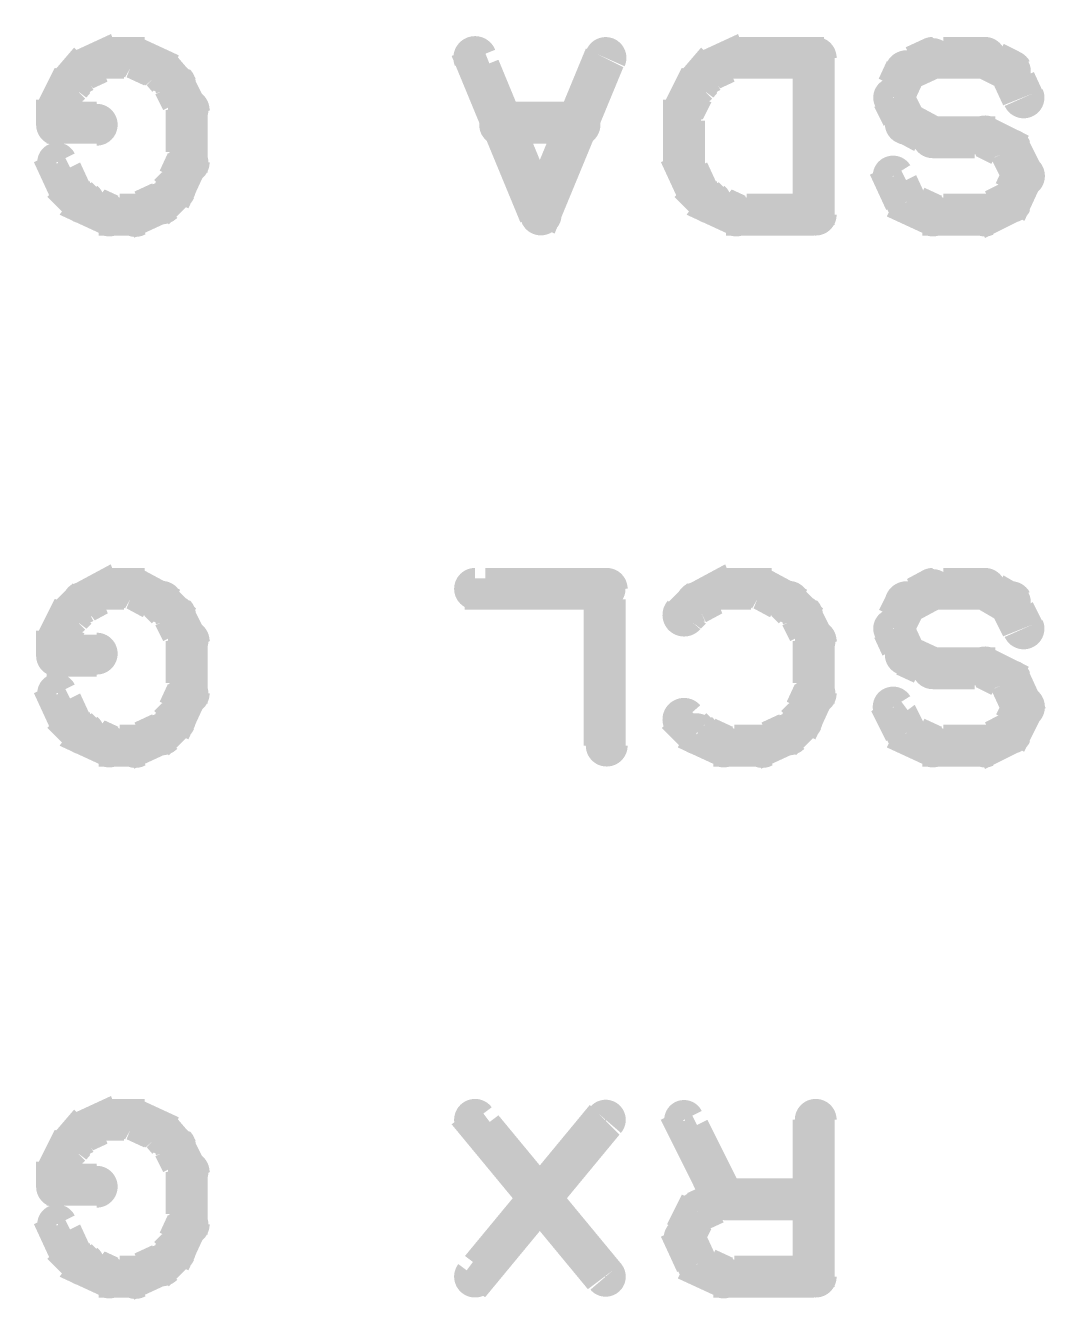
# Model space of a CAD drawing. Extents: x -1.7 to 62.6, y -2.2 to 33.2.
# Drawn here: x 34.61 to 39.54, y 8.43 to 14.57 of the extents above; entities that cross this region are included whole.
import ezdxf

# ---------------------------------------------------------------- set-up
doc = ezdxf.new("R2010")
doc.units = 0
doc.layers.add('TOP_SILK', color=1, linetype='CONTINUOUS')

msp = doc.modelspace()

# ---------------------------------------------------------------- linework, layer by layer
at = {"layer": 'TOP_SILK', "color": 2}
for points in [[(34.86, 14.4, 0.1, 0.1, 1), (34.91, 14.31, 0, 0, 0), (34.88, 14.36, 0, 0, 0), (34.88, 14.36, 0.2, 0.2, 0), (35.01, 14.42, 0.2, 0.2, 0), (35.01, 14.42, 0, 0, 0), (35.01, 14.42, 0.1, 0.1, 0), (35.03, 14.37, 0.1, 0.1, 1), (34.99, 14.46, 0, 0, 0)], [(35.01, 14.47, 0.1, 0.1, 1), (35.01, 14.37, 0, 0, 0), (35.01, 14.42, 0, 0, 0), (35.01, 14.42, 0.2, 0.2, 0), (35.13, 14.42, 0.2, 0.2, 0), (35.13, 14.42, 0, 0, 0), (35.13, 14.42, 0.1, 0.1, 0), (35.13, 14.37, 0.1, 0.1, 1), (35.13, 14.47, 0, 0, 0)], [(35.16, 14.46, 0.1, 0.1, 1), (35.11, 14.37, 0, 0, 0), (35.13, 14.42, 0, 0, 0), (35.13, 14.42, 0.2, 0.2, 0), (35.26, 14.36, 0.2, 0.2, 0), (35.26, 14.36, 0, 0, 0), (35.26, 14.36, 0.1, 0.1, 0), (35.24, 14.31, 0.1, 0.1, 1), (35.28, 14.4, 0, 0, 0)], [(37.03, 13.65, 0.1, 0.1, 1), (37.12, 13.69, 0, 0, 0), (37.07, 13.67, 0, 0, 0), (37.07, 13.67, 0.2, 0.2, 0), (36.76, 14.42, 0.2, 0.2, 0), (36.76, 14.42, 0, 0, 0), (36.76, 14.42, 0.1, 0.1, 0), (36.81, 14.44, 0.1, 0.1, 1), (36.71, 14.4, 0, 0, 0)], [(37.43, 14.4, 0.1, 0.1, 1), (37.34, 14.44, 0, 0, 0), (37.38, 14.42, 0, 0, 0), (37.38, 14.42, 0.2, 0.2, 0), (37.07, 13.67, 0.2, 0.2, 0), (37.07, 13.67, 0, 0, 0), (37.07, 13.67, 0.1, 0.1, 0), (37.03, 13.69, 0.1, 0.1, 1), (37.12, 13.65, 0, 0, 0)], [(37.86, 14.4, 0.1, 0.1, 1), (37.91, 14.31, 0, 0, 0), (37.88, 14.36, 0, 0, 0), (37.88, 14.36, 0.2, 0.2, 0), (38.01, 14.42, 0.2, 0.2, 0), (38.01, 14.42, 0, 0, 0), (38.01, 14.42, 0.1, 0.1, 0), (38.03, 14.37, 0.1, 0.1, 1), (37.99, 14.46, 0, 0, 0)], [(38.01, 14.47, 0.1, 0.1, 1), (38.01, 14.37, 0, 0, 0), (38.01, 14.42, 0, 0, 0), (38.01, 14.42, 0.2, 0.2, 0), (38.38, 14.42, 0.2, 0.2, 0), (38.38, 14.42, 0, 0, 0), (38.38, 14.42, 0.1, 0.1, 0), (38.38, 14.37, 0.1, 0.1, 1), (38.38, 14.47, 0, 0, 0)], [(38.44, 14.42, 0.1, 0.1, 1), (38.34, 14.42, 0, 0, 0), (38.38, 14.42, 0, 0, 0), (38.38, 14.42, 0.2, 0.2, 0), (38.38, 13.67, 0.2, 0.2, 0), (38.38, 13.67, 0, 0, 0), (38.38, 13.67, 0.1, 0.1, 0), (38.34, 13.67, 0.1, 0.1, 1), (38.44, 13.67, 0, 0, 0)], [(38.97, 14.37, 0.1, 0.1, 1), (38.93, 14.46, 0, 0, 0), (38.95, 14.42, 0, 0, 0), (38.95, 14.42, 0.2, 0.2, 0), (38.82, 14.36, 0.2, 0.2, 0), (38.82, 14.36, 0, 0, 0), (38.82, 14.36, 0.1, 0.1, 0), (38.8, 14.4, 0.1, 0.1, 1), (38.84, 14.31, 0, 0, 0)], [(39.2, 14.37, 0.1, 0.1, 1), (39.2, 14.47, 0, 0, 0), (39.2, 14.42, 0, 0, 0), (39.2, 14.42, 0.2, 0.2, 0), (38.95, 14.42, 0.2, 0.2, 0), (38.95, 14.42, 0, 0, 0), (38.95, 14.42, 0.1, 0.1, 0), (38.95, 14.47, 0.1, 0.1, 1), (38.95, 14.37, 0, 0, 0)], [(39.3, 14.31, 0.1, 0.1, 1), (39.34, 14.4, 0, 0, 0), (39.32, 14.36, 0, 0, 0), (39.32, 14.36, 0.2, 0.2, 0), (39.2, 14.42, 0.2, 0.2, 0), (39.2, 14.42, 0, 0, 0), (39.2, 14.42, 0.1, 0.1, 0), (39.22, 14.46, 0.1, 0.1, 1), (39.18, 14.37, 0, 0, 0)], [(34.79, 14.33, 0.1, 0.1, 1), (34.86, 14.26, 0, 0, 0), (34.82, 14.29, 0, 0, 0), (34.82, 14.29, 0.2, 0.2, 0), (34.88, 14.36, 0.2, 0.2, 0), (34.88, 14.36, 0, 0, 0), (34.88, 14.36, 0.1, 0.1, 0), (34.92, 14.32, 0.1, 0.1, 1), (34.85, 14.39, 0, 0, 0)], [(35.3, 14.39, 0.1, 0.1, 1), (35.22, 14.32, 0, 0, 0), (35.26, 14.36, 0, 0, 0), (35.26, 14.36, 0.2, 0.2, 0), (35.32, 14.29, 0.2, 0.2, 0), (35.32, 14.29, 0, 0, 0), (35.32, 14.29, 0.1, 0.1, 0), (35.29, 14.26, 0.1, 0.1, 1), (35.36, 14.33, 0, 0, 0)], [(37.79, 14.33, 0.1, 0.1, 1), (37.86, 14.26, 0, 0, 0), (37.82, 14.29, 0, 0, 0), (37.82, 14.29, 0.2, 0.2, 0), (37.88, 14.36, 0.2, 0.2, 0), (37.88, 14.36, 0, 0, 0), (37.88, 14.36, 0.1, 0.1, 0), (37.92, 14.32, 0.1, 0.1, 1), (37.85, 14.39, 0, 0, 0)], [(38.87, 14.33, 0.1, 0.1, 1), (38.78, 14.38, 0, 0, 0), (38.82, 14.36, 0, 0, 0), (38.82, 14.36, 0.2, 0.2, 0), (38.76, 14.23, 0.2, 0.2, 0), (38.76, 14.23, 0, 0, 0), (38.76, 14.23, 0.1, 0.1, 0), (38.72, 14.25, 0.1, 0.1, 1), (38.8, 14.21, 0, 0, 0)], [(39.34, 14.21, 0.1, 0.1, 1), (39.43, 14.25, 0, 0, 0), (39.38, 14.23, 0, 0, 0), (39.38, 14.23, 0.2, 0.2, 0), (39.32, 14.36, 0.2, 0.2, 0), (39.32, 14.36, 0, 0, 0), (39.32, 14.36, 0.1, 0.1, 0), (39.37, 14.38, 0.1, 0.1, 1), (39.28, 14.33, 0, 0, 0)], [(34.72, 14.19, 0.1, 0.1, 1), (34.8, 14.15, 0, 0, 0), (34.76, 14.17, 0, 0, 0), (34.76, 14.17, 0.2, 0.2, 0), (34.82, 14.29, 0.2, 0.2, 0), (34.82, 14.29, 0, 0, 0), (34.82, 14.29, 0.1, 0.1, 0), (34.87, 14.27, 0.1, 0.1, 1), (34.78, 14.31, 0, 0, 0)], [(35.37, 14.31, 0.1, 0.1, 1), (35.28, 14.27, 0, 0, 0), (35.32, 14.29, 0, 0, 0), (35.32, 14.29, 0.2, 0.2, 0), (35.38, 14.17, 0.2, 0.2, 0), (35.38, 14.17, 0, 0, 0), (35.38, 14.17, 0.1, 0.1, 0), (35.34, 14.15, 0.1, 0.1, 1), (35.43, 14.19, 0, 0, 0)], [(37.72, 14.19, 0.1, 0.1, 1), (37.8, 14.15, 0, 0, 0), (37.76, 14.17, 0, 0, 0), (37.76, 14.17, 0.2, 0.2, 0), (37.82, 14.29, 0.2, 0.2, 0), (37.82, 14.29, 0, 0, 0), (37.82, 14.29, 0.1, 0.1, 0), (37.87, 14.27, 0.1, 0.1, 1), (37.78, 14.31, 0, 0, 0)], [(38.8, 14.25, 0.1, 0.1, 1), (38.72, 14.21, 0, 0, 0), (38.76, 14.23, 0, 0, 0), (38.76, 14.23, 0.2, 0.2, 0), (38.82, 14.11, 0.2, 0.2, 0), (38.82, 14.11, 0, 0, 0), (38.82, 14.11, 0.1, 0.1, 0), (38.78, 14.08, 0.1, 0.1, 1), (38.87, 14.13, 0, 0, 0)], [(34.71, 14.11, 0.1, 0.1, 1), (34.81, 14.11, 0, 0, 0), (34.76, 14.11, 0, 0, 0), (34.76, 14.11, 0.2, 0.2, 0), (34.76, 14.17, 0.2, 0.2, 0), (34.76, 14.17, 0, 0, 0), (34.76, 14.17, 0.1, 0.1, 0), (34.81, 14.17, 0.1, 0.1, 1), (34.71, 14.17, 0, 0, 0)], [(35.44, 14.17, 0.1, 0.1, 1), (35.34, 14.17, 0, 0, 0), (35.38, 14.17, 0, 0, 0), (35.38, 14.17, 0.2, 0.2, 0), (35.38, 13.92, 0.2, 0.2, 0), (35.38, 13.92, 0, 0, 0), (35.38, 13.92, 0.1, 0.1, 0), (35.34, 13.92, 0.1, 0.1, 1), (35.44, 13.92, 0, 0, 0)], [(37.71, 13.92, 0.1, 0.1, 1), (37.81, 13.92, 0, 0, 0), (37.76, 13.92, 0, 0, 0), (37.76, 13.92, 0.2, 0.2, 0), (37.76, 14.17, 0.2, 0.2, 0), (37.76, 14.17, 0, 0, 0), (37.76, 14.17, 0.1, 0.1, 0), (37.81, 14.17, 0.1, 0.1, 1), (37.71, 14.17, 0, 0, 0)], [(34.95, 14.05, 0.1, 0.1, 1), (34.95, 14.15, 0, 0, 0), (34.95, 14.11, 0, 0, 0), (34.95, 14.11, 0.2, 0.2, 0), (34.76, 14.11, 0.2, 0.2, 0), (34.76, 14.11, 0, 0, 0), (34.76, 14.11, 0.1, 0.1, 0), (34.76, 14.15, 0.1, 0.1, 1), (34.76, 14.05, 0, 0, 0)], [(37.26, 14.05, 0.1, 0.1, 1), (37.26, 14.15, 0, 0, 0), (37.26, 14.11, 0, 0, 0), (37.26, 14.11, 0.2, 0.2, 0), (36.88, 14.11, 0.2, 0.2, 0), (36.88, 14.11, 0, 0, 0), (36.88, 14.11, 0.1, 0.1, 0), (36.88, 14.15, 0.1, 0.1, 1), (36.88, 14.05, 0, 0, 0)], [(38.84, 14.15, 0.1, 0.1, 1), (38.8, 14.06, 0, 0, 0), (38.82, 14.11, 0, 0, 0), (38.82, 14.11, 0.2, 0.2, 0), (38.95, 14.04, 0.2, 0.2, 0), (38.95, 14.04, 0, 0, 0), (38.95, 14.04, 0.1, 0.1, 0), (38.93, 14, 0.1, 0.1, 1), (38.97, 14.09, 0, 0, 0)], [(38.95, 14.09, 0.1, 0.1, 1), (38.95, 13.99, 0, 0, 0), (38.95, 14.04, 0, 0, 0), (38.95, 14.04, 0.2, 0.2, 0), (39.2, 14.04, 0.2, 0.2, 0), (39.2, 14.04, 0, 0, 0), (39.2, 14.04, 0.1, 0.1, 0), (39.2, 13.99, 0.1, 0.1, 1), (39.2, 14.09, 0, 0, 0)], [(39.22, 14.09, 0.1, 0.1, 1), (39.18, 14, 0, 0, 0), (39.2, 14.04, 0, 0, 0), (39.2, 14.04, 0.2, 0.2, 0), (39.32, 13.98, 0.2, 0.2, 0), (39.32, 13.98, 0, 0, 0), (39.32, 13.98, 0.1, 0.1, 0), (39.3, 13.94, 0.1, 0.1, 1), (39.34, 14.02, 0, 0, 0)], [(39.37, 14, 0.1, 0.1, 1), (39.28, 13.96, 0, 0, 0), (39.32, 13.98, 0, 0, 0), (39.32, 13.98, 0.2, 0.2, 0), (39.38, 13.86, 0.2, 0.2, 0), (39.38, 13.86, 0, 0, 0), (39.38, 13.86, 0.1, 0.1, 0), (39.34, 13.83, 0.1, 0.1, 1), (39.43, 13.88, 0, 0, 0)], [(34.78, 13.77, 0.1, 0.1, 1), (34.87, 13.81, 0, 0, 0), (34.82, 13.79, 0, 0, 0), (34.82, 13.79, 0.2, 0.2, 0), (34.76, 13.92, 0.2, 0.2, 0), (34.76, 13.92, 0, 0, 0), (34.76, 13.92, 0.1, 0.1, 0), (34.8, 13.94, 0.1, 0.1, 1), (34.72, 13.9, 0, 0, 0)], [(35.43, 13.9, 0.1, 0.1, 1), (35.34, 13.94, 0, 0, 0), (35.38, 13.92, 0, 0, 0), (35.38, 13.92, 0.2, 0.2, 0), (35.32, 13.79, 0.2, 0.2, 0), (35.32, 13.79, 0, 0, 0), (35.32, 13.79, 0.1, 0.1, 0), (35.28, 13.81, 0.1, 0.1, 1), (35.37, 13.77, 0, 0, 0)], [(37.78, 13.77, 0.1, 0.1, 1), (37.87, 13.81, 0, 0, 0), (37.82, 13.79, 0, 0, 0), (37.82, 13.79, 0.2, 0.2, 0), (37.76, 13.92, 0.2, 0.2, 0), (37.76, 13.92, 0, 0, 0), (37.76, 13.92, 0.1, 0.1, 0), (37.8, 13.94, 0.1, 0.1, 1), (37.72, 13.9, 0, 0, 0)], [(38.78, 13.71, 0.1, 0.1, 1), (38.87, 13.75, 0, 0, 0), (38.82, 13.73, 0, 0, 0), (38.82, 13.73, 0.2, 0.2, 0), (38.76, 13.86, 0.2, 0.2, 0), (38.76, 13.86, 0, 0, 0), (38.76, 13.86, 0.1, 0.1, 0), (38.8, 13.88, 0.1, 0.1, 1), (38.72, 13.83, 0, 0, 0)], [(39.43, 13.83, 0.1, 0.1, 1), (39.34, 13.88, 0, 0, 0), (39.38, 13.86, 0, 0, 0), (39.38, 13.86, 0.2, 0.2, 0), (39.32, 13.73, 0.2, 0.2, 0), (39.32, 13.73, 0, 0, 0), (39.32, 13.73, 0.1, 0.1, 0), (39.28, 13.75, 0.1, 0.1, 1), (39.37, 13.71, 0, 0, 0)], [(34.85, 13.69, 0.1, 0.1, 1), (34.92, 13.77, 0, 0, 0), (34.88, 13.73, 0, 0, 0), (34.88, 13.73, 0.2, 0.2, 0), (34.82, 13.79, 0.2, 0.2, 0), (34.82, 13.79, 0, 0, 0), (34.82, 13.79, 0.1, 0.1, 0), (34.86, 13.83, 0.1, 0.1, 1), (34.79, 13.76, 0, 0, 0)], [(35.36, 13.76, 0.1, 0.1, 1), (35.29, 13.83, 0, 0, 0), (35.32, 13.79, 0, 0, 0), (35.32, 13.79, 0.2, 0.2, 0), (35.26, 13.73, 0.2, 0.2, 0), (35.26, 13.73, 0, 0, 0), (35.26, 13.73, 0.1, 0.1, 0), (35.22, 13.77, 0.1, 0.1, 1), (35.3, 13.69, 0, 0, 0)], [(37.85, 13.69, 0.1, 0.1, 1), (37.92, 13.77, 0, 0, 0), (37.88, 13.73, 0, 0, 0), (37.88, 13.73, 0.2, 0.2, 0), (37.82, 13.79, 0.2, 0.2, 0), (37.82, 13.79, 0, 0, 0), (37.82, 13.79, 0.1, 0.1, 0), (37.86, 13.83, 0.1, 0.1, 1), (37.79, 13.76, 0, 0, 0)], [(34.99, 13.62, 0.1, 0.1, 1), (35.03, 13.71, 0, 0, 0), (35.01, 13.67, 0, 0, 0), (35.01, 13.67, 0.2, 0.2, 0), (34.88, 13.73, 0.2, 0.2, 0), (34.88, 13.73, 0, 0, 0), (34.88, 13.73, 0.1, 0.1, 0), (34.91, 13.77, 0.1, 0.1, 1), (34.86, 13.69, 0, 0, 0)], [(37.99, 13.62, 0.1, 0.1, 1), (38.03, 13.71, 0, 0, 0), (38.01, 13.67, 0, 0, 0), (38.01, 13.67, 0.2, 0.2, 0), (37.88, 13.73, 0.2, 0.2, 0), (37.88, 13.73, 0, 0, 0), (37.88, 13.73, 0.1, 0.1, 0), (37.91, 13.77, 0.1, 0.1, 1), (37.86, 13.69, 0, 0, 0)], [(35.13, 13.62, 0.1, 0.1, 1), (35.13, 13.72, 0, 0, 0), (35.13, 13.67, 0, 0, 0), (35.13, 13.67, 0.2, 0.2, 0), (35.01, 13.67, 0.2, 0.2, 0), (35.01, 13.67, 0, 0, 0), (35.01, 13.67, 0.1, 0.1, 0), (35.01, 13.72, 0.1, 0.1, 1), (35.01, 13.62, 0, 0, 0)], [(35.28, 13.69, 0.1, 0.1, 1), (35.24, 13.77, 0, 0, 0), (35.26, 13.73, 0, 0, 0), (35.26, 13.73, 0.2, 0.2, 0), (35.13, 13.67, 0.2, 0.2, 0), (35.13, 13.67, 0, 0, 0), (35.13, 13.67, 0.1, 0.1, 0), (35.11, 13.71, 0.1, 0.1, 1), (35.16, 13.62, 0, 0, 0)], [(38.38, 13.62, 0.1, 0.1, 1), (38.38, 13.72, 0, 0, 0), (38.38, 13.67, 0, 0, 0), (38.38, 13.67, 0.2, 0.2, 0), (38.01, 13.67, 0.2, 0.2, 0), (38.01, 13.67, 0, 0, 0), (38.01, 13.67, 0.1, 0.1, 0), (38.01, 13.72, 0.1, 0.1, 1), (38.01, 13.62, 0, 0, 0)], [(38.93, 13.62, 0.1, 0.1, 1), (38.97, 13.71, 0, 0, 0), (38.95, 13.67, 0, 0, 0), (38.95, 13.67, 0.2, 0.2, 0), (38.82, 13.73, 0.2, 0.2, 0), (38.82, 13.73, 0, 0, 0), (38.82, 13.73, 0.1, 0.1, 0), (38.84, 13.77, 0.1, 0.1, 1), (38.8, 13.69, 0, 0, 0)], [(39.2, 13.62, 0.1, 0.1, 1), (39.2, 13.72, 0, 0, 0), (39.2, 13.67, 0, 0, 0), (39.2, 13.67, 0.2, 0.2, 0), (38.95, 13.67, 0.2, 0.2, 0), (38.95, 13.67, 0, 0, 0), (38.95, 13.67, 0.1, 0.1, 0), (38.95, 13.72, 0.1, 0.1, 1), (38.95, 13.62, 0, 0, 0)], [(39.34, 13.69, 0.1, 0.1, 1), (39.3, 13.77, 0, 0, 0), (39.32, 13.73, 0, 0, 0), (39.32, 13.73, 0.2, 0.2, 0), (39.2, 13.67, 0.2, 0.2, 0), (39.2, 13.67, 0, 0, 0), (39.2, 13.67, 0.1, 0.1, 0), (39.18, 13.71, 0.1, 0.1, 1), (39.22, 13.62, 0, 0, 0)], [(34.86, 11.86, 0.1, 0.1, 1), (34.91, 11.77, 0, 0, 0), (34.88, 11.81, 0, 0, 0), (34.88, 11.81, 0.2, 0.2, 0), (35.01, 11.88, 0.2, 0.2, 0), (35.01, 11.88, 0, 0, 0), (35.01, 11.88, 0.1, 0.1, 0), (35.03, 11.83, 0.1, 0.1, 1), (34.99, 11.92, 0, 0, 0)], [(35.01, 11.93, 0.1, 0.1, 1), (35.01, 11.83, 0, 0, 0), (35.01, 11.88, 0, 0, 0), (35.01, 11.88, 0.2, 0.2, 0), (35.13, 11.88, 0.2, 0.2, 0), (35.13, 11.88, 0, 0, 0), (35.13, 11.88, 0.1, 0.1, 0), (35.13, 11.83, 0.1, 0.1, 1), (35.13, 11.93, 0, 0, 0)], [(35.16, 11.92, 0.1, 0.1, 1), (35.11, 11.83, 0, 0, 0), (35.13, 11.88, 0, 0, 0), (35.13, 11.88, 0.2, 0.2, 0), (35.26, 11.81, 0.2, 0.2, 0), (35.26, 11.81, 0, 0, 0), (35.26, 11.81, 0.1, 0.1, 0), (35.24, 11.77, 0.1, 0.1, 1), (35.28, 11.86, 0, 0, 0)], [(37.38, 11.83, 0.1, 0.1, 1), (37.38, 11.93, 0, 0, 0), (37.38, 11.88, 0, 0, 0), (37.38, 11.88, 0.2, 0.2, 0), (36.76, 11.88, 0.2, 0.2, 0), (36.76, 11.88, 0, 0, 0), (36.76, 11.88, 0.1, 0.1, 0), (36.76, 11.93, 0.1, 0.1, 1), (36.76, 11.83, 0, 0, 0)], [(37.34, 11.13, 0.1, 0.1, 1), (37.44, 11.13, 0, 0, 0), (37.38, 11.13, 0, 0, 0), (37.38, 11.13, 0.2, 0.2, 0), (37.38, 11.88, 0.2, 0.2, 0), (37.38, 11.88, 0, 0, 0), (37.38, 11.88, 0.1, 0.1, 0), (37.44, 11.88, 0.1, 0.1, 1), (37.34, 11.88, 0, 0, 0)], [(37.8, 11.86, 0.1, 0.1, 1), (37.84, 11.77, 0, 0, 0), (37.82, 11.81, 0, 0, 0), (37.82, 11.81, 0.2, 0.2, 0), (37.95, 11.88, 0.2, 0.2, 0), (37.95, 11.88, 0, 0, 0), (37.95, 11.88, 0.1, 0.1, 0), (37.97, 11.83, 0.1, 0.1, 1), (37.93, 11.92, 0, 0, 0)], [(37.95, 11.93, 0.1, 0.1, 1), (37.95, 11.83, 0, 0, 0), (37.95, 11.88, 0, 0, 0), (37.95, 11.88, 0.2, 0.2, 0), (38.13, 11.88, 0.2, 0.2, 0), (38.13, 11.88, 0, 0, 0), (38.13, 11.88, 0.1, 0.1, 0), (38.13, 11.83, 0.1, 0.1, 1), (38.13, 11.93, 0, 0, 0)], [(38.16, 11.92, 0.1, 0.1, 1), (38.11, 11.83, 0, 0, 0), (38.13, 11.88, 0, 0, 0), (38.13, 11.88, 0.2, 0.2, 0), (38.26, 11.81, 0.2, 0.2, 0), (38.26, 11.81, 0, 0, 0), (38.26, 11.81, 0.1, 0.1, 0), (38.24, 11.77, 0.1, 0.1, 1), (38.28, 11.86, 0, 0, 0)], [(38.97, 11.83, 0.1, 0.1, 1), (38.93, 11.92, 0, 0, 0), (38.95, 11.88, 0, 0, 0), (38.95, 11.88, 0.2, 0.2, 0), (38.82, 11.81, 0.2, 0.2, 0), (38.82, 11.81, 0, 0, 0), (38.82, 11.81, 0.1, 0.1, 0), (38.8, 11.86, 0.1, 0.1, 1), (38.84, 11.77, 0, 0, 0)], [(39.2, 11.83, 0.1, 0.1, 1), (39.2, 11.93, 0, 0, 0), (39.2, 11.88, 0, 0, 0), (39.2, 11.88, 0.2, 0.2, 0), (38.95, 11.88, 0.2, 0.2, 0), (38.95, 11.88, 0, 0, 0), (38.95, 11.88, 0.1, 0.1, 0), (38.95, 11.93, 0.1, 0.1, 1), (38.95, 11.83, 0, 0, 0)], [(39.3, 11.77, 0.1, 0.1, 1), (39.34, 11.86, 0, 0, 0), (39.32, 11.81, 0, 0, 0), (39.32, 11.81, 0.2, 0.2, 0), (39.2, 11.88, 0.2, 0.2, 0), (39.2, 11.88, 0, 0, 0), (39.2, 11.88, 0.1, 0.1, 0), (39.22, 11.92, 0.1, 0.1, 1), (39.18, 11.83, 0, 0, 0)], [(34.79, 11.79, 0.1, 0.1, 1), (34.86, 11.72, 0, 0, 0), (34.82, 11.75, 0, 0, 0), (34.82, 11.75, 0.2, 0.2, 0), (34.88, 11.81, 0.2, 0.2, 0), (34.88, 11.81, 0, 0, 0), (34.88, 11.81, 0.1, 0.1, 0), (34.92, 11.78, 0.1, 0.1, 1), (34.85, 11.85, 0, 0, 0)], [(35.3, 11.85, 0.1, 0.1, 1), (35.22, 11.78, 0, 0, 0), (35.26, 11.81, 0, 0, 0), (35.26, 11.81, 0.2, 0.2, 0), (35.32, 11.75, 0.2, 0.2, 0), (35.32, 11.75, 0, 0, 0), (35.32, 11.75, 0.1, 0.1, 0), (35.29, 11.72, 0.1, 0.1, 1), (35.36, 11.79, 0, 0, 0)], [(37.72, 11.79, 0.1, 0.1, 1), (37.8, 11.72, 0, 0, 0), (37.76, 11.75, 0, 0, 0), (37.76, 11.75, 0.2, 0.2, 0), (37.82, 11.81, 0.2, 0.2, 0), (37.82, 11.81, 0, 0, 0), (37.82, 11.81, 0.1, 0.1, 0), (37.86, 11.78, 0.1, 0.1, 1), (37.79, 11.85, 0, 0, 0)], [(38.3, 11.85, 0.1, 0.1, 1), (38.22, 11.78, 0, 0, 0), (38.26, 11.81, 0, 0, 0), (38.26, 11.81, 0.2, 0.2, 0), (38.32, 11.75, 0.2, 0.2, 0), (38.32, 11.75, 0, 0, 0), (38.32, 11.75, 0.1, 0.1, 0), (38.29, 11.72, 0.1, 0.1, 1), (38.36, 11.79, 0, 0, 0)], [(38.87, 11.79, 0.1, 0.1, 1), (38.78, 11.84, 0, 0, 0), (38.82, 11.81, 0, 0, 0), (38.82, 11.81, 0.2, 0.2, 0), (38.76, 11.69, 0.2, 0.2, 0), (38.76, 11.69, 0, 0, 0), (38.76, 11.69, 0.1, 0.1, 0), (38.72, 11.71, 0.1, 0.1, 1), (38.8, 11.67, 0, 0, 0)], [(39.34, 11.67, 0.1, 0.1, 1), (39.43, 11.71, 0, 0, 0), (39.38, 11.69, 0, 0, 0), (39.38, 11.69, 0.2, 0.2, 0), (39.32, 11.81, 0.2, 0.2, 0), (39.32, 11.81, 0, 0, 0), (39.32, 11.81, 0.1, 0.1, 0), (39.37, 11.84, 0.1, 0.1, 1), (39.28, 11.79, 0, 0, 0)], [(34.72, 11.65, 0.1, 0.1, 1), (34.8, 11.61, 0, 0, 0), (34.76, 11.63, 0, 0, 0), (34.76, 11.63, 0.2, 0.2, 0), (34.82, 11.75, 0.2, 0.2, 0), (34.82, 11.75, 0, 0, 0), (34.82, 11.75, 0.1, 0.1, 0), (34.87, 11.73, 0.1, 0.1, 1), (34.78, 11.77, 0, 0, 0)], [(35.37, 11.77, 0.1, 0.1, 1), (35.28, 11.73, 0, 0, 0), (35.32, 11.75, 0, 0, 0), (35.32, 11.75, 0.2, 0.2, 0), (35.38, 11.63, 0.2, 0.2, 0), (35.38, 11.63, 0, 0, 0), (35.38, 11.63, 0.1, 0.1, 0), (35.34, 11.61, 0.1, 0.1, 1), (35.43, 11.65, 0, 0, 0)], [(38.37, 11.77, 0.1, 0.1, 1), (38.28, 11.73, 0, 0, 0), (38.32, 11.75, 0, 0, 0), (38.32, 11.75, 0.2, 0.2, 0), (38.38, 11.63, 0.2, 0.2, 0), (38.38, 11.63, 0, 0, 0), (38.38, 11.63, 0.1, 0.1, 0), (38.34, 11.61, 0.1, 0.1, 1), (38.43, 11.65, 0, 0, 0)], [(38.8, 11.71, 0.1, 0.1, 1), (38.72, 11.67, 0, 0, 0), (38.76, 11.69, 0, 0, 0), (38.76, 11.69, 0.2, 0.2, 0), (38.82, 11.56, 0.2, 0.2, 0), (38.82, 11.56, 0, 0, 0), (38.82, 11.56, 0.1, 0.1, 0), (38.78, 11.54, 0.1, 0.1, 1), (38.87, 11.59, 0, 0, 0)], [(34.71, 11.56, 0.1, 0.1, 1), (34.81, 11.56, 0, 0, 0), (34.76, 11.56, 0, 0, 0), (34.76, 11.56, 0.2, 0.2, 0), (34.76, 11.63, 0.2, 0.2, 0), (34.76, 11.63, 0, 0, 0), (34.76, 11.63, 0.1, 0.1, 0), (34.81, 11.63, 0.1, 0.1, 1), (34.71, 11.63, 0, 0, 0)], [(35.44, 11.63, 0.1, 0.1, 1), (35.34, 11.63, 0, 0, 0), (35.38, 11.63, 0, 0, 0), (35.38, 11.63, 0.2, 0.2, 0), (35.38, 11.38, 0.2, 0.2, 0), (35.38, 11.38, 0, 0, 0), (35.38, 11.38, 0.1, 0.1, 0), (35.34, 11.38, 0.1, 0.1, 1), (35.44, 11.38, 0, 0, 0)], [(38.44, 11.63, 0.1, 0.1, 1), (38.34, 11.63, 0, 0, 0), (38.38, 11.63, 0, 0, 0), (38.38, 11.63, 0.2, 0.2, 0), (38.38, 11.38, 0.2, 0.2, 0), (38.38, 11.38, 0, 0, 0), (38.38, 11.38, 0.1, 0.1, 0), (38.34, 11.38, 0.1, 0.1, 1), (38.44, 11.38, 0, 0, 0)], [(34.95, 11.52, 0.1, 0.1, 1), (34.95, 11.62, 0, 0, 0), (34.95, 11.56, 0, 0, 0), (34.95, 11.56, 0.2, 0.2, 0), (34.76, 11.56, 0.2, 0.2, 0), (34.76, 11.56, 0, 0, 0), (34.76, 11.56, 0.1, 0.1, 0), (34.76, 11.62, 0.1, 0.1, 1), (34.76, 11.52, 0, 0, 0)], [(38.84, 11.61, 0.1, 0.1, 1), (38.8, 11.52, 0, 0, 0), (38.82, 11.56, 0, 0, 0), (38.82, 11.56, 0.2, 0.2, 0), (38.95, 11.5, 0.2, 0.2, 0), (38.95, 11.5, 0, 0, 0), (38.95, 11.5, 0.1, 0.1, 0), (38.93, 11.46, 0.1, 0.1, 1), (38.97, 11.55, 0, 0, 0)], [(38.95, 11.55, 0.1, 0.1, 1), (38.95, 11.45, 0, 0, 0), (38.95, 11.5, 0, 0, 0), (38.95, 11.5, 0.2, 0.2, 0), (39.2, 11.5, 0.2, 0.2, 0), (39.2, 11.5, 0, 0, 0), (39.2, 11.5, 0.1, 0.1, 0), (39.2, 11.45, 0.1, 0.1, 1), (39.2, 11.55, 0, 0, 0)], [(39.22, 11.55, 0.1, 0.1, 1), (39.18, 11.46, 0, 0, 0), (39.2, 11.5, 0, 0, 0), (39.2, 11.5, 0.2, 0.2, 0), (39.32, 11.44, 0.2, 0.2, 0), (39.32, 11.44, 0, 0, 0), (39.32, 11.44, 0.1, 0.1, 0), (39.3, 11.4, 0.1, 0.1, 1), (39.34, 11.48, 0, 0, 0)], [(39.37, 11.46, 0.1, 0.1, 1), (39.28, 11.42, 0, 0, 0), (39.32, 11.44, 0, 0, 0), (39.32, 11.44, 0.2, 0.2, 0), (39.38, 11.31, 0.2, 0.2, 0), (39.38, 11.31, 0, 0, 0), (39.38, 11.31, 0.1, 0.1, 0), (39.34, 11.29, 0.1, 0.1, 1), (39.43, 11.34, 0, 0, 0)], [(34.78, 11.23, 0.1, 0.1, 1), (34.87, 11.27, 0, 0, 0), (34.82, 11.25, 0, 0, 0), (34.82, 11.25, 0.2, 0.2, 0), (34.76, 11.38, 0.2, 0.2, 0), (34.76, 11.38, 0, 0, 0), (34.76, 11.38, 0.1, 0.1, 0), (34.8, 11.4, 0.1, 0.1, 1), (34.72, 11.36, 0, 0, 0)], [(35.43, 11.36, 0.1, 0.1, 1), (35.34, 11.4, 0, 0, 0), (35.38, 11.38, 0, 0, 0), (35.38, 11.38, 0.2, 0.2, 0), (35.32, 11.25, 0.2, 0.2, 0), (35.32, 11.25, 0, 0, 0), (35.32, 11.25, 0.1, 0.1, 0), (35.28, 11.27, 0.1, 0.1, 1), (35.37, 11.23, 0, 0, 0)], [(38.43, 11.36, 0.1, 0.1, 1), (38.34, 11.4, 0, 0, 0), (38.38, 11.38, 0, 0, 0), (38.38, 11.38, 0.2, 0.2, 0), (38.32, 11.25, 0.2, 0.2, 0), (38.32, 11.25, 0, 0, 0), (38.32, 11.25, 0.1, 0.1, 0), (38.28, 11.27, 0.1, 0.1, 1), (38.37, 11.23, 0, 0, 0)], [(38.78, 11.17, 0.1, 0.1, 1), (38.87, 11.21, 0, 0, 0), (38.82, 11.19, 0, 0, 0), (38.82, 11.19, 0.2, 0.2, 0), (38.76, 11.31, 0.2, 0.2, 0), (38.76, 11.31, 0, 0, 0), (38.76, 11.31, 0.1, 0.1, 0), (38.8, 11.34, 0.1, 0.1, 1), (38.72, 11.29, 0, 0, 0)], [(39.43, 11.29, 0.1, 0.1, 1), (39.34, 11.34, 0, 0, 0), (39.38, 11.31, 0, 0, 0), (39.38, 11.31, 0.2, 0.2, 0), (39.32, 11.19, 0.2, 0.2, 0), (39.32, 11.19, 0, 0, 0), (39.32, 11.19, 0.1, 0.1, 0), (39.28, 11.21, 0.1, 0.1, 1), (39.37, 11.17, 0, 0, 0)], [(34.85, 11.15, 0.1, 0.1, 1), (34.92, 11.23, 0, 0, 0), (34.88, 11.19, 0, 0, 0), (34.88, 11.19, 0.2, 0.2, 0), (34.82, 11.25, 0.2, 0.2, 0), (34.82, 11.25, 0, 0, 0), (34.82, 11.25, 0.1, 0.1, 0), (34.86, 11.29, 0.1, 0.1, 1), (34.79, 11.22, 0, 0, 0)], [(35.36, 11.22, 0.1, 0.1, 1), (35.29, 11.29, 0, 0, 0), (35.32, 11.25, 0, 0, 0), (35.32, 11.25, 0.2, 0.2, 0), (35.26, 11.19, 0.2, 0.2, 0), (35.26, 11.19, 0, 0, 0), (35.26, 11.19, 0.1, 0.1, 0), (35.22, 11.23, 0.1, 0.1, 1), (35.3, 11.15, 0, 0, 0)], [(37.79, 11.15, 0.1, 0.1, 1), (37.86, 11.23, 0, 0, 0), (37.82, 11.19, 0, 0, 0), (37.82, 11.19, 0.2, 0.2, 0), (37.76, 11.25, 0.2, 0.2, 0), (37.76, 11.25, 0, 0, 0), (37.76, 11.25, 0.1, 0.1, 0), (37.8, 11.29, 0.1, 0.1, 1), (37.72, 11.22, 0, 0, 0)], [(38.36, 11.22, 0.1, 0.1, 1), (38.29, 11.29, 0, 0, 0), (38.32, 11.25, 0, 0, 0), (38.32, 11.25, 0.2, 0.2, 0), (38.26, 11.19, 0.2, 0.2, 0), (38.26, 11.19, 0, 0, 0), (38.26, 11.19, 0.1, 0.1, 0), (38.22, 11.23, 0.1, 0.1, 1), (38.3, 11.15, 0, 0, 0)], [(34.99, 11.08, 0.1, 0.1, 1), (35.03, 11.17, 0, 0, 0), (35.01, 11.13, 0, 0, 0), (35.01, 11.13, 0.2, 0.2, 0), (34.88, 11.19, 0.2, 0.2, 0), (34.88, 11.19, 0, 0, 0), (34.88, 11.19, 0.1, 0.1, 0), (34.91, 11.23, 0.1, 0.1, 1), (34.86, 11.15, 0, 0, 0)], [(35.28, 11.15, 0.1, 0.1, 1), (35.24, 11.23, 0, 0, 0), (35.26, 11.19, 0, 0, 0), (35.26, 11.19, 0.2, 0.2, 0), (35.13, 11.13, 0.2, 0.2, 0), (35.13, 11.13, 0, 0, 0), (35.13, 11.13, 0.1, 0.1, 0), (35.11, 11.17, 0.1, 0.1, 1), (35.16, 11.08, 0, 0, 0)], [(37.93, 11.08, 0.1, 0.1, 1), (37.97, 11.17, 0, 0, 0), (37.95, 11.13, 0, 0, 0), (37.95, 11.13, 0.2, 0.2, 0), (37.82, 11.19, 0.2, 0.2, 0), (37.82, 11.19, 0, 0, 0), (37.82, 11.19, 0.1, 0.1, 0), (37.84, 11.23, 0.1, 0.1, 1), (37.8, 11.15, 0, 0, 0)], [(38.28, 11.15, 0.1, 0.1, 1), (38.24, 11.23, 0, 0, 0), (38.26, 11.19, 0, 0, 0), (38.26, 11.19, 0.2, 0.2, 0), (38.13, 11.13, 0.2, 0.2, 0), (38.13, 11.13, 0, 0, 0), (38.13, 11.13, 0.1, 0.1, 0), (38.11, 11.17, 0.1, 0.1, 1), (38.16, 11.08, 0, 0, 0)], [(38.93, 11.08, 0.1, 0.1, 1), (38.97, 11.17, 0, 0, 0), (38.95, 11.13, 0, 0, 0), (38.95, 11.13, 0.2, 0.2, 0), (38.82, 11.19, 0.2, 0.2, 0), (38.82, 11.19, 0, 0, 0), (38.82, 11.19, 0.1, 0.1, 0), (38.84, 11.23, 0.1, 0.1, 1), (38.8, 11.15, 0, 0, 0)], [(39.34, 11.15, 0.1, 0.1, 1), (39.3, 11.23, 0, 0, 0), (39.32, 11.19, 0, 0, 0), (39.32, 11.19, 0.2, 0.2, 0), (39.2, 11.13, 0.2, 0.2, 0), (39.2, 11.13, 0, 0, 0), (39.2, 11.13, 0.1, 0.1, 0), (39.18, 11.17, 0.1, 0.1, 1), (39.22, 11.08, 0, 0, 0)], [(35.13, 11.08, 0.1, 0.1, 1), (35.13, 11.18, 0, 0, 0), (35.13, 11.13, 0, 0, 0), (35.13, 11.13, 0.2, 0.2, 0), (35.01, 11.13, 0.2, 0.2, 0), (35.01, 11.13, 0, 0, 0), (35.01, 11.13, 0.1, 0.1, 0), (35.01, 11.18, 0.1, 0.1, 1), (35.01, 11.08, 0, 0, 0)], [(38.13, 11.08, 0.1, 0.1, 1), (38.13, 11.18, 0, 0, 0), (38.13, 11.13, 0, 0, 0), (38.13, 11.13, 0.2, 0.2, 0), (37.95, 11.13, 0.2, 0.2, 0), (37.95, 11.13, 0, 0, 0), (37.95, 11.13, 0.1, 0.1, 0), (37.95, 11.18, 0.1, 0.1, 1), (37.95, 11.08, 0, 0, 0)], [(39.2, 11.08, 0.1, 0.1, 1), (39.2, 11.18, 0, 0, 0), (39.2, 11.13, 0, 0, 0), (39.2, 11.13, 0.2, 0.2, 0), (38.95, 11.13, 0.2, 0.2, 0), (38.95, 11.13, 0, 0, 0), (38.95, 11.13, 0.1, 0.1, 0), (38.95, 11.18, 0.1, 0.1, 1), (38.95, 11.08, 0, 0, 0)], [(34.86, 9.32, 0.1, 0.1, 1), (34.91, 9.23, 0, 0, 0), (34.88, 9.28, 0, 0, 0), (34.88, 9.28, 0.2, 0.2, 0), (35.01, 9.34, 0.2, 0.2, 0), (35.01, 9.34, 0, 0, 0), (35.01, 9.34, 0.1, 0.1, 0), (35.03, 9.29, 0.1, 0.1, 1), (34.99, 9.38, 0, 0, 0)], [(35.01, 9.39, 0.1, 0.1, 1), (35.01, 9.29, 0, 0, 0), (35.01, 9.34, 0, 0, 0), (35.01, 9.34, 0.2, 0.2, 0), (35.13, 9.34, 0.2, 0.2, 0), (35.13, 9.34, 0, 0, 0), (35.13, 9.34, 0.1, 0.1, 0), (35.13, 9.29, 0.1, 0.1, 1), (35.13, 9.39, 0, 0, 0)], [(35.16, 9.38, 0.1, 0.1, 1), (35.11, 9.29, 0, 0, 0), (35.13, 9.34, 0, 0, 0), (35.13, 9.34, 0.2, 0.2, 0), (35.26, 9.28, 0.2, 0.2, 0), (35.26, 9.28, 0, 0, 0), (35.26, 9.28, 0.1, 0.1, 0), (35.24, 9.23, 0.1, 0.1, 1), (35.28, 9.32, 0, 0, 0)], [(37.35, 8.56, 0.1, 0.1, 1), (37.42, 8.62, 0, 0, 0), (37.38, 8.59, 0, 0, 0), (37.38, 8.59, 0.2, 0.2, 0), (36.76, 9.34, 0.2, 0.2, 0), (36.76, 9.34, 0, 0, 0), (36.76, 9.34, 0.1, 0.1, 0), (36.8, 9.37, 0.1, 0.1, 1), (36.72, 9.31, 0, 0, 0)], [(37.42, 9.31, 0.1, 0.1, 1), (37.35, 9.37, 0, 0, 0), (37.38, 9.34, 0, 0, 0), (37.38, 9.34, 0.2, 0.2, 0), (36.76, 8.59, 0.2, 0.2, 0), (36.76, 8.59, 0, 0, 0), (36.76, 8.59, 0.1, 0.1, 0), (36.72, 8.62, 0.1, 0.1, 1), (36.8, 8.56, 0, 0, 0)], [(37.9, 8.94, 0.1, 0.1, 1), (37.99, 8.98, 0, 0, 0), (37.95, 8.96, 0, 0, 0), (37.95, 8.96, 0.2, 0.2, 0), (37.76, 9.34, 0.2, 0.2, 0), (37.76, 9.34, 0, 0, 0), (37.76, 9.34, 0.1, 0.1, 0), (37.8, 9.36, 0.1, 0.1, 1), (37.72, 9.32, 0, 0, 0)], [(38.44, 9.34, 0.1, 0.1, 1), (38.34, 9.34, 0, 0, 0), (38.38, 9.34, 0, 0, 0), (38.38, 9.34, 0.2, 0.2, 0), (38.38, 8.59, 0.2, 0.2, 0), (38.38, 8.59, 0, 0, 0), (38.38, 8.59, 0.1, 0.1, 0), (38.34, 8.59, 0.1, 0.1, 1), (38.44, 8.59, 0, 0, 0)], [(34.79, 9.25, 0.1, 0.1, 1), (34.86, 9.18, 0, 0, 0), (34.82, 9.21, 0, 0, 0), (34.82, 9.21, 0.2, 0.2, 0), (34.88, 9.28, 0.2, 0.2, 0), (34.88, 9.28, 0, 0, 0), (34.88, 9.28, 0.1, 0.1, 0), (34.92, 9.24, 0.1, 0.1, 1), (34.85, 9.31, 0, 0, 0)], [(35.3, 9.31, 0.1, 0.1, 1), (35.22, 9.24, 0, 0, 0), (35.26, 9.28, 0, 0, 0), (35.26, 9.28, 0.2, 0.2, 0), (35.32, 9.21, 0.2, 0.2, 0), (35.32, 9.21, 0, 0, 0), (35.32, 9.21, 0.1, 0.1, 0), (35.29, 9.18, 0.1, 0.1, 1), (35.36, 9.25, 0, 0, 0)], [(34.72, 9.11, 0.1, 0.1, 1), (34.8, 9.07, 0, 0, 0), (34.76, 9.09, 0, 0, 0), (34.76, 9.09, 0.2, 0.2, 0), (34.82, 9.21, 0.2, 0.2, 0), (34.82, 9.21, 0, 0, 0), (34.82, 9.21, 0.1, 0.1, 0), (34.87, 9.19, 0.1, 0.1, 1), (34.78, 9.23, 0, 0, 0)], [(35.37, 9.23, 0.1, 0.1, 1), (35.28, 9.19, 0, 0, 0), (35.32, 9.21, 0, 0, 0), (35.32, 9.21, 0.2, 0.2, 0), (35.38, 9.09, 0.2, 0.2, 0), (35.38, 9.09, 0, 0, 0), (35.38, 9.09, 0.1, 0.1, 0), (35.34, 9.07, 0.1, 0.1, 1), (35.43, 9.11, 0, 0, 0)], [(34.71, 9.03, 0.1, 0.1, 1), (34.81, 9.03, 0, 0, 0), (34.76, 9.03, 0, 0, 0), (34.76, 9.03, 0.2, 0.2, 0), (34.76, 9.09, 0.2, 0.2, 0), (34.76, 9.09, 0, 0, 0), (34.76, 9.09, 0.1, 0.1, 0), (34.81, 9.09, 0.1, 0.1, 1), (34.71, 9.09, 0, 0, 0)], [(35.44, 9.09, 0.1, 0.1, 1), (35.34, 9.09, 0, 0, 0), (35.38, 9.09, 0, 0, 0), (35.38, 9.09, 0.2, 0.2, 0), (35.38, 8.84, 0.2, 0.2, 0), (35.38, 8.84, 0, 0, 0), (35.38, 8.84, 0.1, 0.1, 0), (35.34, 8.84, 0.1, 0.1, 1), (35.44, 8.84, 0, 0, 0)], [(34.95, 8.97, 0.1, 0.1, 1), (34.95, 9.07, 0, 0, 0), (34.95, 9.03, 0, 0, 0), (34.95, 9.03, 0.2, 0.2, 0), (34.76, 9.03, 0.2, 0.2, 0), (34.76, 9.03, 0, 0, 0), (34.76, 9.03, 0.1, 0.1, 0), (34.76, 9.07, 0.1, 0.1, 1), (34.76, 8.97, 0, 0, 0)], [(37.8, 8.94, 0.1, 0.1, 1), (37.84, 8.86, 0, 0, 0), (37.82, 8.9, 0, 0, 0), (37.82, 8.9, 0.2, 0.2, 0), (37.95, 8.96, 0.2, 0.2, 0), (37.95, 8.96, 0, 0, 0), (37.95, 8.96, 0.1, 0.1, 0), (37.97, 8.92, 0.1, 0.1, 1), (37.93, 9.01, 0, 0, 0)], [(37.95, 9.01, 0.1, 0.1, 1), (37.95, 8.91, 0, 0, 0), (37.95, 8.96, 0, 0, 0), (37.95, 8.96, 0.2, 0.2, 0), (38.38, 8.96, 0.2, 0.2, 0), (38.38, 8.96, 0, 0, 0), (38.38, 8.96, 0.1, 0.1, 0), (38.38, 8.91, 0.1, 0.1, 1), (38.38, 9.01, 0, 0, 0)], [(37.72, 8.8, 0.1, 0.1, 1), (37.8, 8.75, 0, 0, 0), (37.76, 8.78, 0, 0, 0), (37.76, 8.78, 0.2, 0.2, 0), (37.82, 8.9, 0.2, 0.2, 0), (37.82, 8.9, 0, 0, 0), (37.82, 8.9, 0.1, 0.1, 0), (37.87, 8.88, 0.1, 0.1, 1), (37.78, 8.92, 0, 0, 0)], [(34.78, 8.69, 0.1, 0.1, 1), (34.87, 8.73, 0, 0, 0), (34.82, 8.71, 0, 0, 0), (34.82, 8.71, 0.2, 0.2, 0), (34.76, 8.84, 0.2, 0.2, 0), (34.76, 8.84, 0, 0, 0), (34.76, 8.84, 0.1, 0.1, 0), (34.8, 8.86, 0.1, 0.1, 1), (34.72, 8.82, 0, 0, 0)], [(35.43, 8.82, 0.1, 0.1, 1), (35.34, 8.86, 0, 0, 0), (35.38, 8.84, 0, 0, 0), (35.38, 8.84, 0.2, 0.2, 0), (35.32, 8.71, 0.2, 0.2, 0), (35.32, 8.71, 0, 0, 0), (35.32, 8.71, 0.1, 0.1, 0), (35.28, 8.73, 0.1, 0.1, 1), (35.37, 8.69, 0, 0, 0)], [(37.78, 8.63, 0.1, 0.1, 1), (37.87, 8.67, 0, 0, 0), (37.82, 8.65, 0, 0, 0), (37.82, 8.65, 0.2, 0.2, 0), (37.76, 8.78, 0.2, 0.2, 0), (37.76, 8.78, 0, 0, 0), (37.76, 8.78, 0.1, 0.1, 0), (37.8, 8.8, 0.1, 0.1, 1), (37.72, 8.75, 0, 0, 0)], [(34.85, 8.61, 0.1, 0.1, 1), (34.92, 8.69, 0, 0, 0), (34.88, 8.65, 0, 0, 0), (34.88, 8.65, 0.2, 0.2, 0), (34.82, 8.71, 0.2, 0.2, 0), (34.82, 8.71, 0, 0, 0), (34.82, 8.71, 0.1, 0.1, 0), (34.86, 8.75, 0.1, 0.1, 1), (34.79, 8.68, 0, 0, 0)], [(35.36, 8.68, 0.1, 0.1, 1), (35.29, 8.75, 0, 0, 0), (35.32, 8.71, 0, 0, 0), (35.32, 8.71, 0.2, 0.2, 0), (35.26, 8.65, 0.2, 0.2, 0), (35.26, 8.65, 0, 0, 0), (35.26, 8.65, 0.1, 0.1, 0), (35.22, 8.69, 0.1, 0.1, 1), (35.3, 8.61, 0, 0, 0)], [(34.99, 8.54, 0.1, 0.1, 1), (35.03, 8.63, 0, 0, 0), (35.01, 8.59, 0, 0, 0), (35.01, 8.59, 0.2, 0.2, 0), (34.88, 8.65, 0.2, 0.2, 0), (34.88, 8.65, 0, 0, 0), (34.88, 8.65, 0.1, 0.1, 0), (34.91, 8.69, 0.1, 0.1, 1), (34.86, 8.61, 0, 0, 0)], [(35.28, 8.61, 0.1, 0.1, 1), (35.24, 8.69, 0, 0, 0), (35.26, 8.65, 0, 0, 0), (35.26, 8.65, 0.2, 0.2, 0), (35.13, 8.59, 0.2, 0.2, 0), (35.13, 8.59, 0, 0, 0), (35.13, 8.59, 0.1, 0.1, 0), (35.11, 8.63, 0.1, 0.1, 1), (35.16, 8.54, 0, 0, 0)], [(37.93, 8.54, 0.1, 0.1, 1), (37.97, 8.63, 0, 0, 0), (37.95, 8.59, 0, 0, 0), (37.95, 8.59, 0.2, 0.2, 0), (37.82, 8.65, 0.2, 0.2, 0), (37.82, 8.65, 0, 0, 0), (37.82, 8.65, 0.1, 0.1, 0), (37.84, 8.69, 0.1, 0.1, 1), (37.8, 8.61, 0, 0, 0)], [(35.13, 8.54, 0.1, 0.1, 1), (35.13, 8.64, 0, 0, 0), (35.13, 8.59, 0, 0, 0), (35.13, 8.59, 0.2, 0.2, 0), (35.01, 8.59, 0.2, 0.2, 0), (35.01, 8.59, 0, 0, 0), (35.01, 8.59, 0.1, 0.1, 0), (35.01, 8.64, 0.1, 0.1, 1), (35.01, 8.54, 0, 0, 0)], [(38.38, 8.54, 0.1, 0.1, 1), (38.38, 8.64, 0, 0, 0), (38.38, 8.59, 0, 0, 0), (38.38, 8.59, 0.2, 0.2, 0), (37.95, 8.59, 0.2, 0.2, 0), (37.95, 8.59, 0, 0, 0), (37.95, 8.59, 0.1, 0.1, 0), (37.95, 8.64, 0.1, 0.1, 1), (37.95, 8.54, 0, 0, 0)]]:
    msp.add_lwpolyline(points, format="xyseb", dxfattribs=at)

doc.saveas('drawing.dxf')
